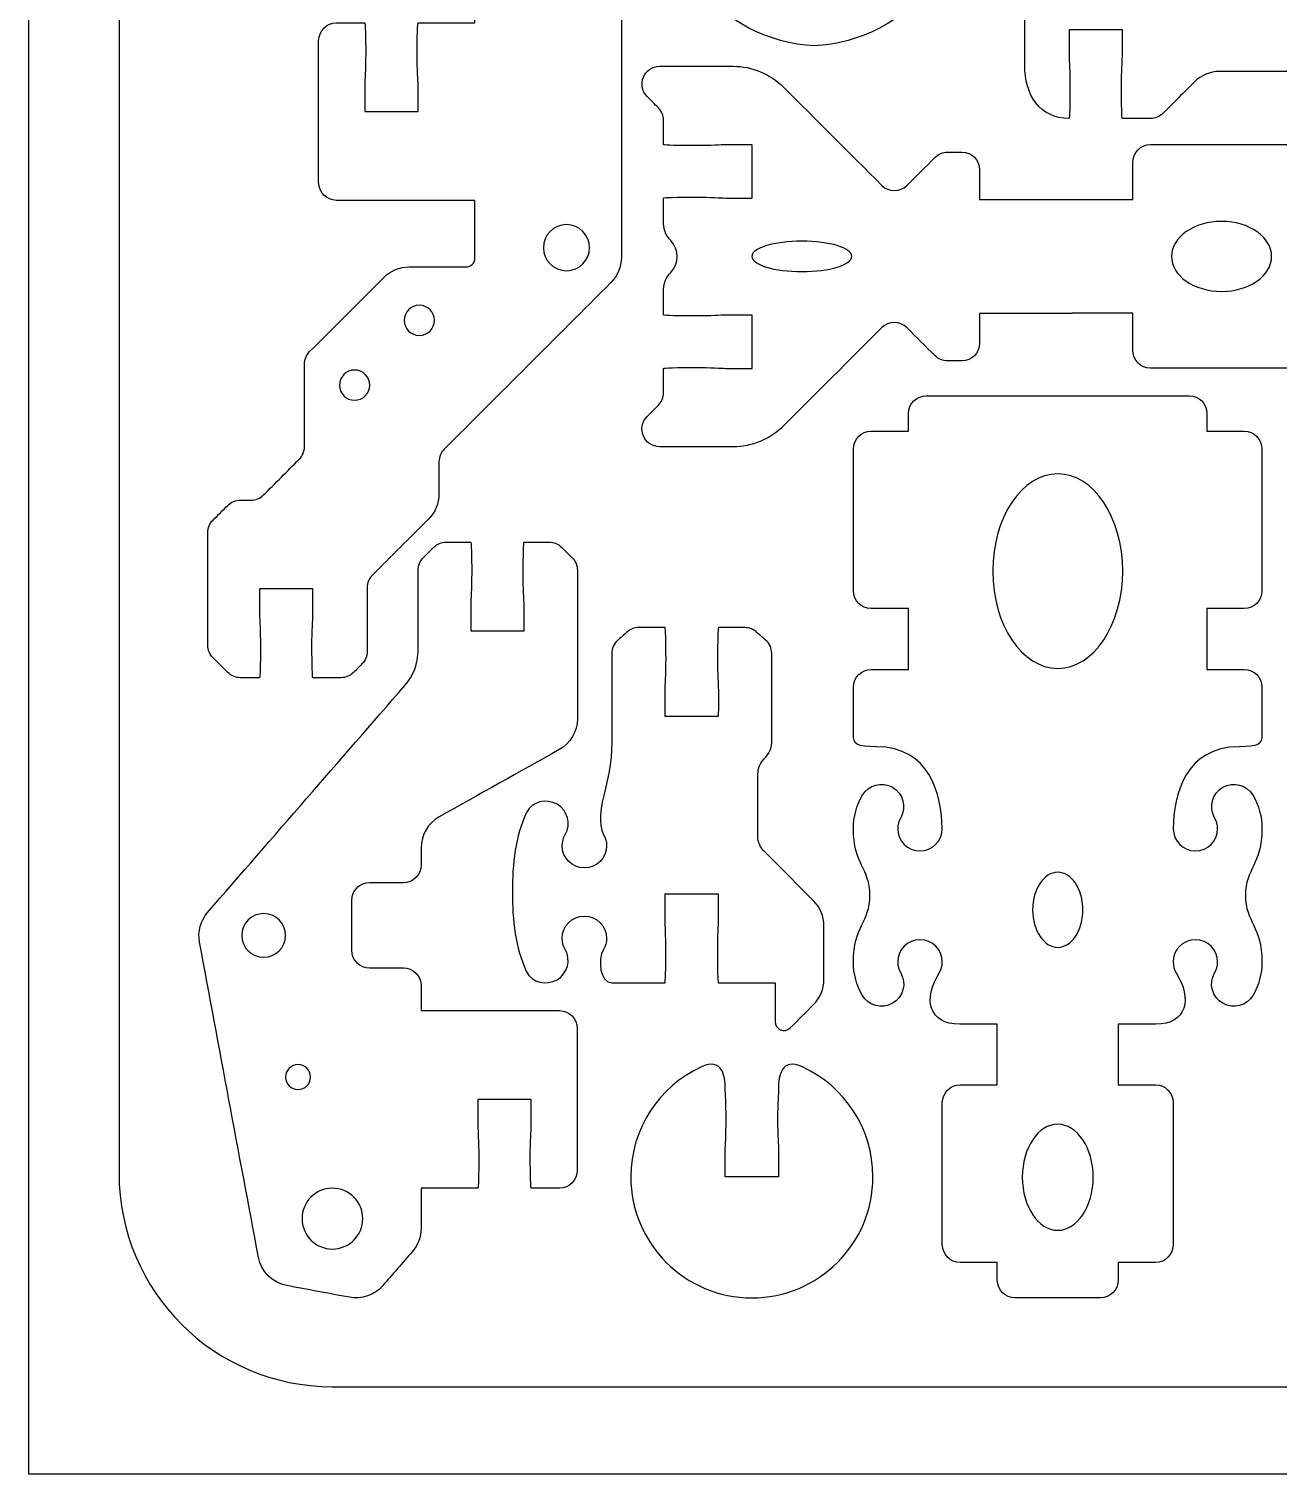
# Model space of a CAD drawing. Extents: x 0 to 410, y 0 to 455.
# Drawn here: x 0 to 70.4, y 0 to 81.4 of the extents above; entities that cross this region are included whole.
import ezdxf

# ---------------------------------------------------------------- set-up
doc = ezdxf.new("R2010")
doc.units = 0
doc.header["$MEASUREMENT"] = 0
doc.layers.add('DEFAULT', color=18, linetype='CONTINUOUS')

msp = doc.modelspace()

# ---------------------------------------------------------------- linework, layer by layer
at = {"layer": 'DEFAULT', "color": 18}
msp.add_lwpolyline([(410.025, 0.025), (0.025, 0.025), (0.025, 455.025), (410.025, 455.025)], close=True, dxfattribs=at)
at = {"layer": 'DEFAULT', "color": 1}
for points, knots in [([(135.1, 212.95), (135.1, 147.617), (135.1, 82.283), (135.1, 16.95), (135.1, 10.323), (129.728, 4.95), (123.1, 4.95), (87.767, 4.95), (52.433, 4.95), (17.1, 4.95), (10.472, 4.95), (5.1, 10.323), (5.1, 16.95), (5.1, 82.283), (5.1, 147.617), (5.1, 212.95), (5.1, 219.577), (10.472, 224.95), (17.1, 224.95), (52.433, 224.95), (87.767, 224.95), (123.1, 224.95), (129.728, 224.95), (135.1, 219.577), (135.1, 212.95)], [0, 0, 0, 0, 555.591, 555.591, 555.591, 556.591, 556.591, 556.591, 857.063, 857.063, 857.063, 858.063, 858.063, 858.063, 1413.654, 1413.654, 1413.654, 1414.654, 1414.654, 1414.654, 1715.126, 1715.126, 1715.126, 1716.126, 1716.126, 1716.126, 1716.126]), ([(55.319, 95.177), (55.023, 95.802), (54.204, 95.975), (53.604, 95.629), (53.008, 95.287), (52.8, 94.521), (53.146, 93.925), (53.252, 93.742), (53.315, 93.526), (53.315, 93.301), (53.315, 92.609), (52.754, 92.048), (52.066, 92.048), (51.375, 92.048), (50.814, 92.609), (50.814, 93.301), (50.814, 93.526), (50.874, 93.738), (50.983, 93.922), (51.329, 94.518), (51.084, 95.21), (50.535, 95.629), (50.321, 95.792), (50.034, 95.989), (49.84, 96.183), (49.466, 96.557), (49.255, 97.065), (49.255, 97.598), (49.256, 98.9), (49.257, 100.203), (49.258, 101.506), (49.258, 101.771), (49.152, 102.025), (48.962, 102.212), (48.687, 102.488), (48.412, 102.765), (48.136, 103.041), (47.946, 103.228), (47.692, 103.33), (47.427, 103.33), (45.314, 103.33), (43.201, 103.33), (41.088, 103.33), (40.823, 103.33), (40.569, 103.224), (40.382, 103.037), (40.106, 102.761), (39.83, 102.485), (39.553, 102.208), (39.363, 102.021), (39.26, 101.767), (39.26, 101.503), (39.26, 101.141), (39.26, 100.778), (39.26, 100.416), (39.26, 100.392), (40.044, 100.367), (41.01, 100.367), (41.977, 100.367), (42.474, 100.416), (42.76, 100.416), (43.26, 100.416), (43.76, 100.416), (44.259, 100.416), (44.259, 99.417), (44.259, 98.417), (44.259, 97.418), (43.76, 97.418), (43.26, 97.418), (42.76, 97.418), (42.474, 97.418), (41.977, 97.467), (41.01, 97.467), (40.09, 97.467), (39.335, 97.449), (39.264, 97.418), (39.264, 96.885), (39.052, 96.557), (38.678, 96.183), (38.488, 95.989), (38.194, 95.793), (37.98, 95.629), (37.434, 95.211), (37.179, 94.518), (37.525, 93.922), (37.634, 93.738), (37.694, 93.526), (37.694, 93.301), (37.694, 92.609), (37.133, 92.048), (36.442, 92.048), (35.754, 92.048), (35.193, 92.609), (35.193, 93.301), (35.193, 93.526), (35.256, 93.742), (35.362, 93.925), (35.704, 94.521), (35.5, 95.287), (34.9, 95.629), (34.304, 95.975), (33.482, 95.802), (33.189, 95.177), (32.554, 93.826), (32.385, 92.271), (32.385, 90.694), (32.385, 89.113), (32.554, 87.55), (33.189, 86.203), (33.482, 85.578), (34.304, 85.402), (34.9, 85.748), (35.5, 86.093), (35.704, 86.859), (35.359, 87.459), (35.249, 87.642), (35.189, 87.854), (35.189, 88.08), (35.189, 88.771), (35.75, 89.332), (36.442, 89.332), (37.13, 89.332), (37.691, 88.771), (37.691, 88.08), (37.691, 87.854), (37.609, 87.646), (37.521, 87.455), (36.847, 85.977), (37.006, 84.718), (37.701, 83.836), (39.197, 81.938), (41.684, 80.583), (44.252, 80.488), (46.824, 80.583), (49.311, 81.938), (50.807, 83.836), (51.502, 84.718), (51.657, 85.977), (50.987, 87.455), (50.899, 87.646), (50.817, 87.854), (50.817, 88.08), (50.817, 88.771), (51.378, 89.332), (52.066, 89.332), (52.758, 89.332), (53.319, 88.771), (53.319, 88.08), (53.319, 87.854), (53.259, 87.642), (53.149, 87.459), (52.804, 86.859), (53.008, 86.093), (53.608, 85.748), (54.204, 85.402), (55.026, 85.578), (55.319, 86.203), (55.954, 87.55), (56.123, 89.113), (56.123, 90.694), (56.123, 92.271), (55.954, 93.826), (55.319, 95.177)], [2, 2, 2, 2, 3, 3, 3, 4, 4, 4, 5, 5, 5, 6, 6, 6, 7, 7, 7, 8, 8, 8, 9, 9, 9, 10, 10, 10, 11, 11, 11, 22.080005, 22.080005, 22.080005, 23.080005, 23.080005, 23.080005, 26.396343, 26.396343, 26.396343, 27.396343, 27.396343, 27.396343, 45.366343, 45.366343, 45.366343, 46.366343, 46.366343, 46.366343, 49.689745, 49.689745, 49.689745, 50.689745, 50.689745, 50.689745, 53.769745, 53.769745, 53.769745, 54.769745, 54.769745, 54.769745, 55.769745, 55.769745, 55.769745, 60.019745, 60.019745, 60.019745, 68.519745, 68.519745, 68.519745, 72.769745, 72.769745, 72.769745, 73.769745, 73.769745, 73.769745, 74.769745, 74.769745, 74.769745, 75.769745, 75.769745, 75.769745, 76.769745, 76.769745, 76.769745, 77.769745, 77.769745, 77.769745, 78.769745, 78.769745, 78.769745, 79.769745, 79.769745, 79.769745, 80.769745, 80.769745, 80.769745, 81.769745, 81.769745, 81.769745, 82.769745, 82.769745, 82.769745, 83.769745, 83.769745, 83.769745, 84.769745, 84.769745, 84.769745, 85.769745, 85.769745, 85.769745, 86.769745, 86.769745, 86.769745, 87.769745, 87.769745, 87.769745, 88.769745, 88.769745, 88.769745, 89.769745, 89.769745, 89.769745, 90.769745, 90.769745, 90.769745, 91.769745, 91.769745, 91.769745, 92.769745, 92.769745, 92.769745, 93.769745, 93.769745, 93.769745, 94.769745, 94.769745, 94.769745, 95.769745, 95.769745, 95.769745, 96.769745, 96.769745, 96.769745, 97.769745, 97.769745, 97.769745, 98.769745, 98.769745, 98.769745, 99.769745, 99.769745, 99.769745, 100.769745, 100.769745, 100.769745, 101.769745, 101.769745, 101.769745, 102.769745, 102.769745, 102.769745, 103.769745, 103.769745, 103.769745, 103.769745]), ([(78.6, 79.887), (78.6, 80.387), (78.6, 80.887), (78.6, 81.387), (79.6, 81.387), (80.599, 81.387), (81.599, 81.387), (81.599, 80.887), (81.599, 80.387), (81.599, 79.887), (81.599, 79.602), (81.549, 79.104), (81.549, 78.138), (81.549, 77.171), (81.571, 76.388), (81.599, 76.388), (83.257, 76.388), (84.1, 77.732), (84.1, 79.39), (84.1, 80.89), (84.1, 82.391), (84.1, 83.891), (84.1, 85.271), (82.982, 86.389), (81.602, 86.389), (80.569, 86.389), (79.535, 86.389), (78.501, 86.389), (78.501, 87.529), (78.501, 88.668), (78.501, 89.807), (79.2, 89.807), (79.898, 89.807), (80.597, 89.807), (81.148, 89.807), (81.599, 90.258), (81.599, 90.809), (81.599, 93.474), (81.599, 96.139), (81.599, 98.803), (81.599, 99.357), (81.151, 99.805), (80.597, 99.805), (79.898, 99.806), (79.2, 99.808), (78.501, 99.809), (78.501, 100.14), (78.501, 100.472), (78.501, 100.804), (78.501, 101.357), (78.053, 101.805), (77.5, 101.805), (72.565, 101.805), (67.631, 101.805), (62.697, 101.805), (62.146, 101.805), (61.699, 101.358), (61.699, 100.807), (61.699, 100.474), (61.699, 100.142), (61.699, 99.809), (60.998, 99.808), (60.297, 99.806), (59.596, 99.805), (59.042, 99.805), (58.598, 99.357), (58.598, 98.803), (58.598, 96.137), (58.598, 93.472), (58.598, 90.806), (58.598, 90.254), (59.045, 89.807), (59.596, 89.807), (60.297, 89.807), (60.998, 89.807), (61.699, 89.807), (61.699, 88.668), (61.699, 87.529), (61.699, 86.389), (60.666, 86.389), (59.634, 86.389), (58.601, 86.389), (57.22, 86.389), (56.1, 85.269), (56.1, 83.888), (56.1, 82.389), (56.1, 80.889), (56.1, 79.39), (56.1, 77.732), (56.943, 76.388), (58.601, 76.388), (58.626, 76.388), (58.651, 77.171), (58.651, 78.138), (58.651, 79.104), (58.601, 79.602), (58.601, 79.887), (58.601, 80.387), (58.601, 80.887), (58.601, 81.387), (59.601, 81.387), (60.6, 81.387), (61.6, 81.387), (61.6, 80.887), (61.6, 80.387), (61.6, 79.887), (61.6, 79.602), (61.55, 79.104), (61.55, 78.138), (61.55, 77.171), (61.572, 76.388), (61.6, 76.388), (62.127, 76.388), (62.655, 76.388), (63.182, 76.388), (63.447, 76.388), (63.702, 76.493), (63.89, 76.681), (64.479, 77.271), (65.068, 77.861), (65.656, 78.451), (66.031, 78.826), (66.541, 79.037), (67.071, 79.037), (69.089, 79.037), (71.107, 79.037), (73.125, 79.037), (73.656, 79.037), (74.165, 78.826), (74.54, 78.451), (75.129, 77.861), (75.718, 77.271), (76.307, 76.681), (76.494, 76.493), (76.749, 76.388), (77.014, 76.388), (77.543, 76.388), (78.072, 76.388), (78.6, 76.388), (78.625, 76.388), (78.65, 77.171), (78.65, 78.138), (78.65, 79.104), (78.6, 79.602), (78.6, 79.887)], [1, 1, 1, 1, 5.25, 5.25, 5.25, 13.75, 13.75, 13.75, 18, 18, 18, 19, 19, 19, 20, 20, 20, 21, 21, 21, 33.76, 33.76, 33.76, 34.76, 34.76, 34.76, 43.55, 43.55, 43.55, 53.24, 53.24, 53.24, 59.18, 59.18, 59.18, 60.18, 60.18, 60.18, 82.84, 82.84, 82.84, 83.84, 83.84, 83.84, 89.780008, 89.780008, 89.780008, 92.600008, 92.600008, 92.600008, 93.600008, 93.600008, 93.600008, 135.560008, 135.560008, 135.560008, 136.560008, 136.560008, 136.560008, 139.390008, 139.390008, 139.390008, 145.350017, 145.350017, 145.350017, 146.350017, 146.350017, 146.350017, 169.020017, 169.020017, 169.020017, 170.020017, 170.020017, 170.020017, 175.980017, 175.980017, 175.980017, 185.670017, 185.670017, 185.670017, 194.450017, 194.450017, 194.450017, 195.450017, 195.450017, 195.450017, 208.200017, 208.200017, 208.200017, 209.200017, 209.200017, 209.200017, 210.200017, 210.200017, 210.200017, 211.200017, 211.200017, 211.200017, 215.450017, 215.450017, 215.450017, 223.950017, 223.950017, 223.950017, 228.200017, 228.200017, 228.200017, 229.200017, 229.200017, 229.200017, 230.200017, 230.200017, 230.200017, 234.685017, 234.685017, 234.685017, 235.685017, 235.685017, 235.685017, 242.773057, 242.773057, 242.773057, 243.773057, 243.773057, 243.773057, 260.932057, 260.932057, 260.932057, 261.932057, 261.932057, 261.932057, 269.020098, 269.020098, 269.020098, 270.020098, 270.020098, 270.020098, 274.515098, 274.515098, 274.515098, 275.515098, 275.515098, 275.515098, 276.515098, 276.515098, 276.515098, 276.515098]), ([(16.013, 48.391), (16.013, 48.106), (15.963, 47.605), (15.963, 46.638), (15.963, 45.671), (15.988, 44.888), (16.013, 44.888), (16.542, 44.888), (17.071, 44.888), (17.6, 44.888), (17.865, 44.888), (18.122, 44.998), (18.309, 45.181), (18.467, 45.341), (18.624, 45.501), (18.782, 45.661), (18.969, 45.844), (19.075, 46.102), (19.075, 46.366), (19.075, 47.563), (19.075, 48.761), (19.075, 49.958), (19.075, 50.222), (19.181, 50.473), (19.368, 50.663), (20.422, 51.717), (21.477, 52.77), (22.532, 53.824), (22.906, 54.198), (23.118, 54.706), (23.118, 55.239), (23.118, 55.844), (23.118, 56.45), (23.118, 57.056), (23.118, 57.32), (23.223, 57.571), (23.41, 57.761), (26.541, 60.89), (29.671, 64.019), (32.801, 67.148), (33.175, 67.522), (33.387, 68.03), (33.387, 68.567), (33.387, 73.444), (33.387, 78.322), (33.387, 83.2), (33.387, 83.736), (33.175, 84.244), (32.801, 84.622), (32.338, 85.084), (31.875, 85.546), (31.411, 86.008), (31.224, 86.191), (30.967, 86.297), (30.702, 86.297), (30.219, 86.297), (29.736, 86.297), (29.252, 86.297), (28.699, 86.297), (28.254, 85.853), (28.254, 85.302), (28.254, 84.936), (28.254, 84.569), (28.254, 84.202), (27.548, 84.202), (26.843, 84.202), (26.137, 84.202), (25.583, 84.202), (25.139, 83.75), (25.139, 83.2), (25.139, 82.727), (25.139, 82.254), (25.139, 81.782), (24.072, 81.782), (23.006, 81.782), (21.939, 81.782), (21.911, 81.782), (21.89, 80.999), (21.89, 80.032), (21.89, 79.062), (21.939, 78.564), (21.939, 78.282), (21.939, 77.782), (21.939, 77.283), (21.939, 76.783), (20.94, 76.783), (19.94, 76.783), (18.941, 76.783), (18.941, 77.283), (18.941, 77.782), (18.941, 78.282), (18.941, 78.564), (18.99, 79.062), (18.99, 80.032), (18.99, 80.999), (18.965, 81.782), (18.941, 81.782), (18.408, 81.781), (17.875, 81.779), (17.343, 81.778), (16.789, 81.778), (16.341, 81.33), (16.341, 80.773), (16.341, 78.109), (16.341, 75.446), (16.341, 72.782), (16.341, 72.228), (16.792, 71.777), (17.343, 71.777), (19.941, 71.777), (22.54, 71.777), (25.139, 71.777), (25.139, 70.694), (25.139, 69.611), (25.139, 68.528), (25.139, 68.249), (24.913, 68.027), (24.638, 68.027), (23.571, 68.027), (22.505, 68.027), (21.438, 68.027), (20.906, 68.027), (20.398, 67.819), (20.024, 67.445), (18.627, 66.048), (17.23, 64.651), (15.833, 63.254), (15.646, 63.063), (15.54, 62.813), (15.54, 62.548), (15.54, 60.997), (15.54, 59.446), (15.54, 57.895), (15.54, 57.631), (15.434, 57.373), (15.247, 57.19), (14.578, 56.52), (13.909, 55.851), (13.24, 55.182), (13.053, 54.992), (12.799, 54.886), (12.531, 54.886), (12.33, 54.886), (12.129, 54.886), (11.927, 54.886), (11.663, 54.886), (11.409, 54.78), (11.222, 54.593), (10.946, 54.319), (10.669, 54.045), (10.393, 53.771), (10.206, 53.581), (10.1, 53.33), (10.1, 53.059), (10.1, 50.945), (10.1, 48.832), (10.1, 46.719), (10.1, 46.455), (10.206, 46.197), (10.393, 46.014), (10.669, 45.736), (10.946, 45.459), (11.222, 45.181), (11.409, 44.998), (11.663, 44.888), (11.927, 44.888), (12.29, 44.888), (12.652, 44.888), (13.014, 44.888), (13.042, 44.888), (13.063, 45.671), (13.063, 46.638), (13.063, 47.605), (13.014, 48.106), (13.014, 48.391), (13.014, 48.891), (13.014, 49.391), (13.014, 49.891), (14.014, 49.891), (15.013, 49.891), (16.013, 49.891), (16.013, 49.391), (16.013, 48.891), (16.013, 48.391)], [4.25, 4.25, 4.25, 4.25, 5.25, 5.25, 5.25, 6.25, 6.25, 6.25, 10.75, 10.75, 10.75, 11.75, 11.75, 11.75, 13.659241, 13.659241, 13.659241, 14.659241, 14.659241, 14.659241, 24.839241, 24.839241, 24.839241, 25.839241, 25.839241, 25.839241, 38.517667, 38.517667, 38.517667, 39.517667, 39.517667, 39.517667, 44.667667, 44.667667, 44.667667, 45.667667, 45.667667, 45.667667, 83.306962, 83.306962, 83.306962, 84.306962, 84.306962, 84.306962, 125.786962, 125.786962, 125.786962, 126.786962, 126.786962, 126.786962, 132.351897, 132.351897, 132.351897, 133.351897, 133.351897, 133.351897, 137.461897, 137.461897, 137.461897, 138.461897, 138.461897, 138.461897, 141.581897, 141.581897, 141.581897, 147.581897, 147.581897, 147.581897, 148.581897, 148.581897, 148.581897, 152.601897, 152.601897, 152.601897, 161.671897, 161.671897, 161.671897, 162.671897, 162.671897, 162.671897, 163.671897, 163.671897, 163.671897, 167.921897, 167.921897, 167.921897, 176.421897, 176.421897, 176.421897, 180.671897, 180.671897, 180.671897, 181.671897, 181.671897, 181.671897, 182.671897, 182.671897, 182.671897, 187.201908, 187.201908, 187.201908, 188.201908, 188.201908, 188.201908, 210.851908, 210.851908, 210.851908, 211.851908, 211.851908, 211.851908, 233.951908, 233.951908, 233.951908, 243.161908, 243.161908, 243.161908, 244.161908, 244.161908, 244.161908, 253.231908, 253.231908, 253.231908, 254.231908, 254.231908, 254.231908, 271.032765, 271.032765, 271.032765, 272.032765, 272.032765, 272.032765, 285.222765, 285.222765, 285.222765, 286.222765, 286.222765, 286.222765, 294.26964, 294.26964, 294.26964, 295.26964, 295.26964, 295.26964, 296.97964, 296.97964, 296.97964, 297.97964, 297.97964, 297.97964, 301.28893, 301.28893, 301.28893, 302.28893, 302.28893, 302.28893, 320.25893, 320.25893, 320.25893, 321.25893, 321.25893, 321.25893, 324.58941, 324.58941, 324.58941, 325.58941, 325.58941, 325.58941, 328.66941, 328.66941, 328.66941, 329.66941, 329.66941, 329.66941, 330.66941, 330.66941, 330.66941, 334.91941, 334.91941, 334.91941, 343.41941, 343.41941, 343.41941, 347.66941, 347.66941, 347.66941, 347.66941]), ([(73.183, 71.813), (72.852, 71.814), (72.52, 71.816), (72.189, 71.817), (72.189, 72.518), (72.189, 73.218), (72.189, 73.919), (72.189, 74.471), (71.742, 74.918), (71.19, 74.918), (68.523, 74.918), (65.856, 74.918), (63.189, 74.918), (62.639, 74.918), (62.191, 74.47), (62.191, 73.919), (62.19, 73.218), (62.188, 72.518), (62.187, 71.817), (59.311, 71.817), (56.435, 71.817), (53.558, 71.817), (53.558, 72.376), (53.558, 72.935), (53.558, 73.494), (53.558, 74.047), (53.111, 74.494), (52.558, 74.494), (52.293, 74.494), (52.027, 74.494), (51.762, 74.494), (51.496, 74.494), (51.242, 74.389), (51.054, 74.201), (50.524, 73.673), (49.995, 73.145), (49.466, 72.618), (49.078, 72.229), (48.443, 72.229), (48.055, 72.618), (46.208, 74.465), (44.361, 76.312), (42.514, 78.159), (41.763, 78.909), (40.745, 79.331), (39.684, 79.331), (38.307, 79.331), (36.93, 79.331), (35.553, 79.331), (34.664, 79.331), (34.216, 78.255), (34.843, 77.623), (35.055, 77.412), (35.267, 77.2), (35.478, 76.988), (35.662, 76.801), (35.768, 76.551), (35.768, 76.286), (35.768, 75.827), (35.768, 75.367), (35.768, 74.907), (35.838, 74.882), (36.593, 74.861), (37.514, 74.861), (38.481, 74.861), (38.978, 74.911), (39.264, 74.911), (39.764, 74.909), (40.263, 74.908), (40.763, 74.907), (40.763, 73.907), (40.763, 72.908), (40.763, 71.908), (40.263, 71.908), (39.764, 71.908), (39.264, 71.908), (38.978, 71.908), (38.481, 71.958), (37.514, 71.958), (36.547, 71.961), (35.764, 71.94), (35.768, 71.908), (35.768, 71.422), (35.768, 70.935), (35.768, 70.448), (35.768, 70.095), (35.923, 69.764), (36.17, 69.51), (36.65, 69.009), (36.65, 68.215), (36.17, 67.714), (35.923, 67.46), (35.768, 67.128), (35.768, 66.776), (35.768, 66.287), (35.768, 65.799), (35.768, 65.311), (35.838, 65.287), (36.593, 65.266), (37.514, 65.266), (38.481, 65.262), (38.978, 65.311), (39.264, 65.311), (39.764, 65.311), (40.263, 65.311), (40.763, 65.311), (40.763, 64.312), (40.763, 63.312), (40.763, 62.313), (40.263, 62.313), (39.764, 62.313), (39.264, 62.313), (38.978, 62.313), (38.481, 62.362), (37.514, 62.362), (36.547, 62.362), (35.764, 62.341), (35.764, 62.313), (35.764, 61.854), (35.764, 61.396), (35.764, 60.937), (35.764, 60.672), (35.658, 60.422), (35.475, 60.235), (35.264, 60.025), (35.054, 59.814), (34.843, 59.604), (34.216, 58.972), (34.66, 57.896), (35.553, 57.896), (36.93, 57.896), (38.307, 57.896), (39.684, 57.896), (40.742, 57.896), (41.758, 58.316), (42.509, 59.067), (44.357, 60.914), (46.204, 62.76), (48.051, 64.606), (48.44, 64.994), (49.075, 64.994), (49.463, 64.606), (49.992, 64.077), (50.522, 63.549), (51.052, 63.02), (51.239, 62.834), (51.492, 62.729), (51.756, 62.729), (52.023, 62.729), (52.291, 62.729), (52.558, 62.729), (53.111, 62.729), (53.558, 63.177), (53.558, 63.729), (53.558, 64.288), (53.558, 64.848), (53.558, 65.407), (55.295, 65.407), (57.032, 65.407), (58.769, 65.407), (58.769, 65.413), (58.769, 65.418), (58.769, 65.424), (59.908, 65.424), (61.048, 65.424), (62.187, 65.424), (62.187, 64.726), (62.187, 64.027), (62.187, 63.329), (62.187, 62.775), (62.635, 62.327), (63.186, 62.327), (65.851, 62.326), (68.517, 62.325), (71.183, 62.323), (71.737, 62.323), (72.185, 62.771), (72.185, 63.325), (72.186, 64.024), (72.187, 64.722), (72.189, 65.421), (72.52, 65.421), (72.852, 65.421), (73.183, 65.421), (73.734, 65.421), (74.185, 65.872), (74.185, 66.423), (74.185, 67.887), (74.185, 69.351), (74.185, 70.815), (74.185, 71.365), (73.737, 71.813), (73.183, 71.813)], [0, 0, 0, 0, 2.820018, 2.820018, 2.820018, 8.780018, 8.780018, 8.780018, 9.780018, 9.780018, 9.780018, 32.460018, 32.460018, 32.460018, 33.460018, 33.460018, 33.460018, 39.420026, 39.420026, 39.420026, 63.880026, 63.880026, 63.880026, 68.635026, 68.635026, 68.635026, 69.635026, 69.635026, 69.635026, 71.893026, 71.893026, 71.893026, 72.893026, 72.893026, 72.893026, 79.24992, 79.24992, 79.24992, 80.24992, 80.24992, 80.24992, 102.462972, 102.462972, 102.462972, 103.462972, 103.462972, 103.462972, 115.172972, 115.172972, 115.172972, 116.172972, 116.172972, 116.172972, 118.718557, 118.718557, 118.718557, 119.718557, 119.718557, 119.718557, 123.628557, 123.628557, 123.628557, 124.628557, 124.628557, 124.628557, 125.628557, 125.628557, 125.628557, 129.878569, 129.878569, 129.878569, 138.378569, 138.378569, 138.378569, 142.628569, 142.628569, 142.628569, 143.628569, 143.628569, 143.628569, 144.642711, 144.642711, 144.642711, 148.782711, 148.782711, 148.782711, 149.782711, 149.782711, 149.782711, 150.782711, 150.782711, 150.782711, 151.782711, 151.782711, 151.782711, 155.932711, 155.932711, 155.932711, 156.932711, 156.932711, 156.932711, 157.932711, 157.932711, 157.932711, 162.182711, 162.182711, 162.182711, 170.682711, 170.682711, 170.682711, 174.932711, 174.932711, 174.932711, 175.932711, 175.932711, 175.932711, 176.932711, 176.932711, 176.932711, 180.832711, 180.832711, 180.832711, 181.832711, 181.832711, 181.832711, 184.364153, 184.364153, 184.364153, 185.364153, 185.364153, 185.364153, 197.074153, 197.074153, 197.074153, 198.074153, 198.074153, 198.074153, 220.284378, 220.284378, 220.284378, 221.284378, 221.284378, 221.284378, 227.648343, 227.648343, 227.648343, 228.648343, 228.648343, 228.648343, 230.923343, 230.923343, 230.923343, 231.923343, 231.923343, 231.923343, 236.678343, 236.678343, 236.678343, 251.448343, 251.448343, 251.448343, 251.498343, 251.498343, 251.498343, 261.188343, 261.188343, 261.188343, 267.128343, 267.128343, 267.128343, 268.128343, 268.128343, 268.128343, 290.798345, 290.798345, 290.798345, 291.798345, 291.798345, 291.798345, 297.738354, 297.738354, 297.738354, 300.558354, 300.558354, 300.558354, 301.558354, 301.558354, 301.558354, 314.008354, 314.008354, 314.008354, 315.008354, 315.008354, 315.008354, 315.008354]), ([(28.995, 69.11), (28.995, 69.83), (29.577, 70.412), (30.297, 70.412), (31.013, 70.412), (31.595, 69.83), (31.595, 69.11), (31.595, 68.394), (31.013, 67.815), (30.297, 67.815), (29.577, 67.815), (28.995, 68.394), (28.995, 69.11)], [1, 1, 1, 1, 2, 2, 2, 3, 3, 3, 4, 4, 4, 5, 5, 5, 5]), ([(67.19, 66.649), (65.634, 66.649), (64.371, 67.53), (64.371, 68.621), (64.371, 69.711), (65.634, 70.593), (67.19, 70.593), (68.742, 70.593), (70.005, 69.711), (70.005, 68.621), (70.005, 67.53), (68.742, 66.649), (67.19, 66.649)], [1, 1, 1, 1, 2, 2, 2, 3, 3, 3, 4, 4, 4, 5, 5, 5, 5]), ([(43.554, 67.763), (41.998, 67.763), (40.738, 68.148), (40.738, 68.621), (40.738, 69.093), (41.998, 69.478), (43.554, 69.478), (45.109, 69.478), (46.369, 69.093), (46.369, 68.621), (46.369, 68.148), (45.109, 67.763), (43.554, 67.763)], [1, 1, 1, 1, 2, 2, 2, 3, 3, 3, 4, 4, 4, 5, 5, 5, 5]), ([(21.16, 65.018), (21.16, 65.487), (21.541, 65.868), (22.01, 65.868), (22.483, 65.868), (22.864, 65.487), (22.864, 65.018), (22.864, 64.545), (22.483, 64.164), (22.01, 64.164), (21.541, 64.164), (21.16, 64.545), (21.16, 65.018)], [1, 1, 1, 1, 2, 2, 2, 3, 3, 3, 4, 4, 4, 5, 5, 5, 5]), ([(17.512, 61.37), (17.512, 61.839), (17.893, 62.22), (18.362, 62.22), (18.835, 62.22), (19.216, 61.839), (19.216, 61.37), (19.216, 60.897), (18.835, 60.516), (18.362, 60.516), (17.893, 60.516), (17.512, 60.897), (17.512, 61.37)], [1, 1, 1, 1, 2, 2, 2, 3, 3, 3, 4, 4, 4, 5, 5, 5, 5]), ([(61.361, 10.952), (61.361, 11.283), (61.361, 11.615), (61.361, 11.947), (62.062, 11.948), (62.763, 11.949), (63.464, 11.95), (64.017, 11.95), (64.462, 12.398), (64.462, 12.952), (64.462, 15.618), (64.462, 18.284), (64.462, 20.95), (64.462, 21.5), (64.014, 21.948), (63.464, 21.948), (62.763, 21.948), (62.062, 21.948), (61.361, 21.948), (61.361, 23.087), (61.361, 24.227), (61.361, 25.366), (62.061, 25.366), (62.76, 25.366), (63.46, 25.366), (65.249, 25.366), (65.552, 26.823), (64.631, 28.256), (64.518, 28.435), (64.462, 28.651), (64.462, 28.88), (64.462, 29.568), (65.023, 30.129), (65.714, 30.129), (66.402, 30.129), (66.963, 29.568), (66.963, 28.88), (66.963, 28.651), (66.903, 28.439), (66.794, 28.256), (66.448, 27.659), (66.656, 26.89), (67.252, 26.545), (67.852, 26.202), (68.614, 26.407), (68.96, 27.003), (69.281, 27.554), (69.464, 28.196), (69.464, 28.88), (69.464, 30.863), (68.533, 31.11), (68.533, 32.63), (68.533, 34.147), (69.464, 34.394), (69.464, 36.377), (69.464, 37.061), (69.281, 37.703), (68.963, 38.253), (68.618, 38.853), (67.852, 39.058), (67.256, 38.712), (66.656, 38.366), (66.452, 37.601), (66.797, 37.001), (66.907, 36.817), (66.967, 36.606), (66.967, 36.377), (66.967, 35.689), (66.406, 35.128), (65.714, 35.128), (65.026, 35.128), (64.466, 35.689), (64.466, 36.377), (64.466, 38.313), (65.182, 40.998), (68.173, 40.998), (69.284, 40.998), (69.464, 41.114), (69.464, 41.703), (69.464, 42.589), (69.464, 43.474), (69.464, 44.36), (69.464, 44.91), (69.016, 45.358), (68.466, 45.358), (67.765, 45.358), (67.064, 45.358), (66.363, 45.358), (66.363, 46.498), (66.363, 47.637), (66.363, 48.777), (67.062, 48.777), (67.76, 48.777), (68.459, 48.777), (69.009, 48.777), (69.461, 49.228), (69.461, 49.779), (69.461, 52.443), (69.461, 55.108), (69.461, 57.772), (69.461, 58.326), (69.013, 58.774), (68.459, 58.774), (67.76, 58.776), (67.062, 58.777), (66.363, 58.778), (66.363, 59.11), (66.363, 59.441), (66.363, 59.773), (66.363, 60.327), (65.915, 60.775), (65.362, 60.775), (60.427, 60.775), (55.493, 60.775), (50.559, 60.775), (50.009, 60.775), (49.561, 60.327), (49.561, 59.773), (49.561, 59.441), (49.561, 59.11), (49.561, 58.778), (48.86, 58.777), (48.159, 58.776), (47.458, 58.774), (46.904, 58.774), (46.46, 58.326), (46.46, 57.772), (46.46, 55.107), (46.46, 52.441), (46.46, 49.775), (46.46, 49.225), (46.908, 48.777), (47.458, 48.777), (48.159, 48.777), (48.86, 48.777), (49.561, 48.777), (49.561, 47.637), (49.561, 46.498), (49.561, 45.358), (48.862, 45.358), (48.164, 45.358), (47.465, 45.358), (46.911, 45.358), (46.463, 44.914), (46.463, 44.36), (46.46, 44.36), (46.456, 44.36), (46.453, 44.36), (46.453, 43.474), (46.453, 42.589), (46.453, 41.703), (46.453, 41.114), (46.636, 40.998), (47.747, 40.998), (50.739, 40.998), (51.452, 38.313), (51.452, 36.377), (51.452, 35.689), (50.891, 35.128), (50.203, 35.128), (49.511, 35.128), (48.95, 35.689), (48.95, 36.377), (48.95, 36.606), (49.01, 36.817), (49.12, 37.001), (49.465, 37.601), (49.261, 38.366), (48.661, 38.712), (48.065, 39.058), (47.299, 38.853), (46.954, 38.253), (46.636, 37.703), (46.453, 37.061), (46.453, 36.377), (46.453, 34.394), (47.384, 34.147), (47.384, 32.63), (47.384, 31.11), (46.453, 30.863), (46.453, 28.88), (46.453, 28.196), (46.636, 27.554), (46.957, 27.003), (47.303, 26.407), (48.065, 26.202), (48.665, 26.545), (49.261, 26.89), (49.469, 27.659), (49.123, 28.256), (49.014, 28.439), (48.954, 28.651), (48.954, 28.88), (48.954, 29.568), (49.515, 30.129), (50.203, 30.129), (50.894, 30.129), (51.455, 29.568), (51.455, 28.88), (51.455, 28.651), (51.402, 28.435), (51.286, 28.256), (50.369, 26.823), (50.672, 25.366), (52.457, 25.366), (53.158, 25.366), (53.859, 25.366), (54.56, 25.366), (54.56, 24.227), (54.56, 23.087), (54.56, 21.948), (53.861, 21.948), (53.163, 21.948), (52.464, 21.948), (51.91, 21.948), (51.462, 21.5), (51.462, 20.95), (51.462, 18.284), (51.462, 15.618), (51.462, 12.952), (51.462, 12.398), (51.91, 11.95), (52.464, 11.95), (53.163, 11.949), (53.861, 11.948), (54.56, 11.947), (54.56, 11.615), (54.56, 11.283), (54.56, 10.952), (54.56, 10.398), (55.008, 9.95), (55.561, 9.95), (57.162, 9.95), (58.762, 9.95), (60.363, 9.95), (60.913, 9.95), (61.361, 10.398), (61.361, 10.952)], [1, 1, 1, 1, 3.82, 3.82, 3.82, 9.780008, 9.780008, 9.780008, 10.780008, 10.780008, 10.780008, 33.450008, 33.450008, 33.450008, 34.450008, 34.450008, 34.450008, 40.410008, 40.410008, 40.410008, 50.100008, 50.100008, 50.100008, 56.050008, 56.050008, 56.050008, 57.050008, 57.050008, 57.050008, 58.050008, 58.050008, 58.050008, 59.050008, 59.050008, 59.050008, 60.050008, 60.050008, 60.050008, 61.050008, 61.050008, 61.050008, 62.050008, 62.050008, 62.050008, 63.050008, 63.050008, 63.050008, 64.050008, 64.050008, 64.050008, 65.050008, 65.050008, 65.050008, 66.050008, 66.050008, 66.050008, 67.050008, 67.050008, 67.050008, 68.050008, 68.050008, 68.050008, 69.050008, 69.050008, 69.050008, 70.050008, 70.050008, 70.050008, 71.050008, 71.050008, 71.050008, 72.050008, 72.050008, 72.050008, 73.050008, 73.050008, 73.050008, 74.050008, 74.050008, 74.050008, 81.580008, 81.580008, 81.580008, 82.580008, 82.580008, 82.580008, 88.540008, 88.540008, 88.540008, 98.230008, 98.230008, 98.230008, 104.170008, 104.170008, 104.170008, 105.170008, 105.170008, 105.170008, 127.830008, 127.830008, 127.830008, 128.830008, 128.830008, 128.830008, 134.770017, 134.770017, 134.770017, 137.590017, 137.590017, 137.590017, 138.590017, 138.590017, 138.590017, 180.550017, 180.550017, 180.550017, 181.550017, 181.550017, 181.550017, 184.370017, 184.370017, 184.370017, 190.330025, 190.330025, 190.330025, 191.330025, 191.330025, 191.330025, 214.000025, 214.000025, 214.000025, 215.000025, 215.000025, 215.000025, 220.960025, 220.960025, 220.960025, 230.650025, 230.650025, 230.650025, 236.590025, 236.590025, 236.590025, 237.590025, 237.590025, 237.590025, 237.620025, 237.620025, 237.620025, 245.150025, 245.150025, 245.150025, 246.150025, 246.150025, 246.150025, 247.150025, 247.150025, 247.150025, 248.150025, 248.150025, 248.150025, 249.150025, 249.150025, 249.150025, 250.150025, 250.150025, 250.150025, 251.150025, 251.150025, 251.150025, 252.150025, 252.150025, 252.150025, 253.150025, 253.150025, 253.150025, 254.150025, 254.150025, 254.150025, 255.150025, 255.150025, 255.150025, 256.150025, 256.150025, 256.150025, 257.150025, 257.150025, 257.150025, 258.150025, 258.150025, 258.150025, 259.150025, 259.150025, 259.150025, 260.150025, 260.150025, 260.150025, 261.150025, 261.150025, 261.150025, 262.150025, 262.150025, 262.150025, 263.150025, 263.150025, 263.150025, 269.110025, 269.110025, 269.110025, 278.800025, 278.800025, 278.800025, 284.740025, 284.740025, 284.740025, 285.740025, 285.740025, 285.740025, 308.410025, 308.410025, 308.410025, 309.410025, 309.410025, 309.410025, 315.350034, 315.350034, 315.350034, 318.170034, 318.170034, 318.170034, 319.170034, 319.170034, 319.170034, 332.780034, 332.780034, 332.780034, 333.780034, 333.780034, 333.780034, 333.780034]), ([(54.302, 50.893), (54.302, 53.917), (55.939, 56.368), (57.96, 56.368), (59.982, 56.368), (61.622, 53.917), (61.622, 50.893), (61.622, 47.866), (59.982, 45.415), (57.96, 45.415), (55.939, 45.415), (54.302, 47.866), (54.302, 50.893)], [1, 1, 1, 1, 2, 2, 2, 3, 3, 3, 4, 4, 4, 5, 5, 5, 5]), ([(24.91, 49.031), (24.91, 49.317), (24.959, 49.814), (24.959, 50.781), (24.959, 51.748), (24.938, 52.531), (24.91, 52.531), (24.451, 52.531), (23.993, 52.531), (23.535, 52.531), (23.269, 52.531), (23.013, 52.426), (22.825, 52.238), (22.627, 52.042), (22.43, 51.845), (22.232, 51.649), (22.045, 51.462), (21.939, 51.208), (21.939, 50.94), (21.939, 49.433), (21.939, 47.926), (21.939, 46.419), (21.939, 45.696), (21.678, 44.997), (21.203, 44.451), (17.499, 40.189), (13.794, 35.928), (10.089, 31.666), (9.691, 31.204), (9.522, 30.586), (9.634, 29.987), (10.739, 24.073), (11.843, 18.159), (12.947, 12.246), (13.095, 11.434), (13.73, 10.803), (14.542, 10.647), (15.717, 10.426), (16.893, 10.205), (18.069, 9.984), (18.768, 9.854), (19.484, 10.101), (19.95, 10.64), (20.506, 11.28), (21.062, 11.92), (21.618, 12.56), (21.932, 12.923), (22.109, 13.389), (22.109, 13.872), (22.109, 14.624), (22.109, 15.377), (22.109, 16.13), (23.175, 16.13), (24.242, 16.13), (25.308, 16.13), (25.337, 16.13), (25.358, 16.913), (25.358, 17.879), (25.358, 18.846), (25.308, 19.343), (25.308, 19.629), (25.308, 20.129), (25.308, 20.629), (25.308, 21.128), (26.308, 21.128), (27.307, 21.128), (28.307, 21.128), (28.307, 20.629), (28.307, 20.129), (28.307, 19.629), (28.307, 19.343), (28.258, 18.846), (28.258, 17.879), (28.258, 16.913), (28.282, 16.13), (28.307, 16.13), (28.84, 16.131), (29.372, 16.132), (29.905, 16.133), (30.459, 16.133), (30.907, 16.581), (30.907, 17.135), (30.907, 19.8), (30.907, 22.464), (30.907, 25.129), (30.907, 25.68), (30.456, 26.131), (29.905, 26.131), (27.306, 26.131), (24.707, 26.131), (22.109, 26.131), (22.109, 26.601), (22.109, 27.072), (22.109, 27.542), (22.109, 28.093), (21.662, 28.54), (21.11, 28.54), (20.473, 28.54), (19.836, 28.54), (19.198, 28.54), (18.644, 28.54), (18.196, 28.988), (18.196, 29.539), (18.196, 30.471), (18.196, 31.404), (18.196, 32.336), (18.196, 32.887), (18.644, 33.335), (19.198, 33.335), (19.836, 33.335), (20.473, 33.335), (21.11, 33.335), (21.664, 33.335), (22.112, 33.783), (22.112, 34.333), (22.112, 34.658), (22.112, 34.982), (22.112, 35.307), (22.112, 36.03), (22.504, 36.697), (23.135, 37.049), (25.386, 38.311), (27.637, 39.573), (29.887, 40.835), (30.519, 41.187), (30.91, 41.854), (30.91, 42.577), (30.91, 45.365), (30.91, 48.152), (30.91, 50.94), (30.91, 51.208), (30.805, 51.462), (30.614, 51.649), (30.417, 51.845), (30.221, 52.042), (30.024, 52.239), (29.837, 52.426), (29.584, 52.531), (29.319, 52.531), (28.849, 52.531), (28.379, 52.531), (27.908, 52.531), (27.884, 52.531), (27.859, 51.748), (27.859, 50.781), (27.859, 49.814), (27.908, 49.317), (27.908, 49.031), (27.908, 48.532), (27.908, 48.032), (27.908, 47.532), (26.909, 47.532), (25.909, 47.532), (24.91, 47.532), (24.91, 48.032), (24.91, 48.532), (24.91, 49.031)], [4.25, 4.25, 4.25, 4.25, 5.25, 5.25, 5.25, 6.25, 6.25, 6.25, 10.148, 10.148, 10.148, 11.148, 11.148, 11.148, 13.517523, 13.517523, 13.517523, 14.517523, 14.517523, 14.517523, 27.332523, 27.332523, 27.332523, 28.332523, 28.332523, 28.332523, 76.351682, 76.351682, 76.351682, 77.351682, 77.351682, 77.351682, 128.510808, 128.510808, 128.510808, 129.510808, 129.510808, 129.510808, 139.685994, 139.685994, 139.685994, 140.685994, 140.685994, 140.685994, 147.894773, 147.894773, 147.894773, 148.894773, 148.894773, 148.894773, 155.294773, 155.294773, 155.294773, 164.364773, 164.364773, 164.364773, 165.364773, 165.364773, 165.364773, 166.364773, 166.364773, 166.364773, 170.614773, 170.614773, 170.614773, 179.114773, 179.114773, 179.114773, 183.364773, 183.364773, 183.364773, 184.364773, 184.364773, 184.364773, 185.364773, 185.364773, 185.364773, 189.894784, 189.894784, 189.894784, 190.894784, 190.894784, 190.894784, 213.554784, 213.554784, 213.554784, 214.554784, 214.554784, 214.554784, 236.654784, 236.654784, 236.654784, 240.654784, 240.654784, 240.654784, 241.654784, 241.654784, 241.654784, 247.074784, 247.074784, 247.074784, 248.074784, 248.074784, 248.074784, 256.004784, 256.004784, 256.004784, 257.004784, 257.004784, 257.004784, 262.424784, 262.424784, 262.424784, 263.424784, 263.424784, 263.424784, 266.184784, 266.184784, 266.184784, 267.184784, 267.184784, 267.184784, 289.127266, 289.127266, 289.127266, 290.127266, 290.127266, 290.127266, 313.831266, 313.831266, 313.831266, 314.831266, 314.831266, 314.831266, 317.196538, 317.196538, 317.196538, 318.196538, 318.196538, 318.196538, 322.196538, 322.196538, 322.196538, 323.196538, 323.196538, 323.196538, 324.196538, 324.196538, 324.196538, 328.446538, 328.446538, 328.446538, 336.946538, 336.946538, 336.946538, 341.196538, 341.196538, 341.196538, 341.196538]), ([(42.048, 25.514), (42.048, 26.245), (42.048, 26.977), (42.048, 27.708), (40.98, 27.708), (39.912, 27.708), (38.844, 27.708), (38.816, 27.736), (38.795, 28.512), (38.795, 29.458), (38.795, 30.424), (38.844, 30.922), (38.848, 31.208), (38.847, 31.707), (38.846, 32.207), (38.844, 32.707), (37.845, 32.707), (36.845, 32.707), (35.846, 32.707), (35.847, 32.207), (35.848, 31.707), (35.849, 31.208), (35.849, 30.925), (35.899, 30.424), (35.895, 29.461), (35.895, 28.509), (35.87, 27.733), (35.846, 27.708), (34.846, 27.708), (33.847, 27.708), (32.847, 27.708), (32.184, 27.708), (32.04, 28.981), (32.385, 29.578), (32.491, 29.761), (32.554, 29.976), (32.554, 30.202), (32.554, 30.894), (31.993, 31.454), (31.306, 31.454), (30.614, 31.454), (30.053, 30.894), (30.053, 30.202), (30.053, 29.976), (30.114, 29.765), (30.223, 29.581), (30.572, 28.987), (30.363, 28.22), (29.764, 27.874), (29.167, 27.529), (28.347, 27.7), (28.053, 28.325), (27.418, 29.675), (27.249, 31.236), (27.249, 32.816), (27.249, 34.393), (27.416, 35.953), (28.053, 37.3), (28.349, 37.925), (29.168, 38.102), (29.767, 37.755), (30.364, 37.41), (30.572, 36.647), (30.226, 36.048), (30.12, 35.864), (30.057, 35.649), (30.057, 35.423), (30.057, 34.732), (30.618, 34.171), (31.306, 34.171), (31.997, 34.171), (32.558, 34.732), (32.558, 35.423), (32.558, 35.649), (32.476, 35.85), (32.389, 36.044), (31.784, 37.386), (32.851, 38.859), (32.851, 41.233), (32.851, 42.49), (32.843, 45.004), (32.851, 46.261), (32.852, 46.557), (32.981, 46.839), (33.211, 47.026), (33.376, 47.16), (33.539, 47.301), (33.694, 47.453), (33.87, 47.622), (34.117, 47.71), (34.371, 47.714), (34.865, 47.713), (35.359, 47.712), (35.853, 47.71), (35.881, 47.682), (35.902, 46.91), (35.902, 45.961), (35.902, 44.998), (35.849, 44.497), (35.853, 44.207), (35.852, 43.708), (35.85, 43.208), (35.849, 42.708), (36.849, 42.708), (37.848, 42.708), (38.848, 42.708), (38.849, 43.208), (38.85, 43.708), (38.851, 44.207), (38.848, 44.493), (38.802, 44.998), (38.802, 45.964), (38.802, 46.913), (38.827, 47.686), (38.851, 47.71), (39.348, 47.71), (39.844, 47.71), (40.34, 47.71), (40.594, 47.71), (40.841, 47.615), (41.025, 47.439), (41.173, 47.294), (41.331, 47.157), (41.49, 47.026), (41.723, 46.839), (41.857, 46.557), (41.854, 46.261), (41.854, 44.581), (41.854, 42.902), (41.854, 41.223), (41.854, 40.874), (41.684, 40.563), (41.437, 40.32), (41.208, 40.094), (41.077, 39.787), (41.077, 39.459), (41.076, 38.294), (41.075, 37.128), (41.074, 35.963), (41.074, 35.624), (41.219, 35.3), (41.462, 35.07), (41.474, 35.059), (41.486, 35.047), (41.501, 35.039), (42.405, 34.133), (43.309, 33.228), (44.214, 32.322), (44.588, 31.948), (44.799, 31.437), (44.799, 30.908), (44.798, 29.899), (44.797, 28.89), (44.796, 27.881), (44.796, 27.352), (44.584, 26.844), (44.21, 26.47), (43.773, 26.032), (43.335, 25.595), (42.898, 25.157), (42.584, 24.843), (42.048, 25.066), (42.048, 25.514)], [1, 1, 1, 1, 7.22, 7.22, 7.22, 16.3, 16.3, 16.3, 17.3, 17.3, 17.3, 18.3, 18.3, 18.3, 22.550012, 22.550012, 22.550012, 31.050012, 31.050012, 31.050012, 35.300024, 35.300024, 35.300024, 36.300024, 36.300024, 36.300024, 37.300024, 37.300024, 37.300024, 45.800024, 45.800024, 45.800024, 46.800024, 46.800024, 46.800024, 47.800024, 47.800024, 47.800024, 48.800024, 48.800024, 48.800024, 49.800024, 49.800024, 49.800024, 50.800024, 50.800024, 50.800024, 51.800024, 51.800024, 51.800024, 52.800024, 52.800024, 52.800024, 53.800024, 53.800024, 53.800024, 54.800024, 54.800024, 54.800024, 55.800024, 55.800024, 55.800024, 56.800024, 56.800024, 56.800024, 57.800024, 57.800024, 57.800024, 58.800024, 58.800024, 58.800024, 59.800024, 59.800024, 59.800024, 60.800024, 60.800024, 60.800024, 61.800024, 61.800024, 61.800024, 62.800024, 62.800024, 62.800024, 63.800024, 63.800024, 63.800024, 64.800024, 64.800024, 64.800024, 65.800024, 65.800024, 65.800024, 70.000035, 70.000035, 70.000035, 71.000035, 71.000035, 71.000035, 72.000035, 72.000035, 72.000035, 76.250047, 76.250047, 76.250047, 84.750047, 84.750047, 84.750047, 89.000059, 89.000059, 89.000059, 90.000059, 90.000059, 90.000059, 91.000059, 91.000059, 91.000059, 95.220059, 95.220059, 95.220059, 96.220059, 96.220059, 96.220059, 97.220059, 97.220059, 97.220059, 98.220059, 98.220059, 98.220059, 112.500059, 112.500059, 112.500059, 113.500059, 113.500059, 113.500059, 114.500059, 114.500059, 114.500059, 124.410064, 124.410064, 124.410064, 125.410064, 125.410064, 125.410064, 125.565628, 125.565628, 125.565628, 136.448003, 136.448003, 136.448003, 137.448003, 137.448003, 137.448003, 146.028009, 146.028009, 146.028009, 147.028009, 147.028009, 147.028009, 152.288883, 152.288883, 152.288883, 153.288883, 153.288883, 153.288883, 153.288883]), ([(56.549, 31.812), (56.549, 32.979), (57.181, 33.928), (57.964, 33.928), (58.743, 33.928), (59.375, 32.979), (59.375, 31.812), (59.375, 30.644), (58.743, 29.698), (57.964, 29.698), (57.181, 29.698), (56.549, 30.644), (56.549, 31.812)], [1, 1, 1, 1, 2, 2, 2, 3, 3, 3, 4, 4, 4, 5, 5, 5, 5]), ([(14.478, 30.368), (14.478, 29.687), (13.924, 29.137), (13.247, 29.137), (12.566, 29.137), (12.016, 29.687), (12.016, 30.368), (12.016, 31.049), (12.566, 31.599), (13.247, 31.599), (13.924, 31.599), (14.478, 31.049), (14.478, 30.368)], [1, 1, 1, 1, 2, 2, 2, 3, 3, 3, 4, 4, 4, 5, 5, 5, 5]), ([(15.886, 22.391), (15.886, 22.003), (15.572, 21.686), (15.18, 21.686), (14.792, 21.686), (14.478, 22.003), (14.478, 22.391), (14.478, 22.779), (14.792, 23.097), (15.18, 23.097), (15.572, 23.097), (15.886, 22.779), (15.886, 22.391)], [1, 1, 1, 1, 2, 2, 2, 3, 3, 3, 4, 4, 4, 5, 5, 5, 5]), ([(33.921, 16.766), (33.921, 19.503), (35.53, 21.86), (37.854, 22.946), (39.1, 23.528), (39.237, 22.421), (39.237, 21.768), (39.237, 21.415), (39.287, 20.985), (39.287, 20.018), (39.287, 19.052), (39.237, 18.554), (39.237, 18.268), (39.237, 17.767), (39.237, 17.267), (39.237, 16.766), (40.237, 16.766), (41.236, 16.766), (42.236, 16.766), (42.236, 17.267), (42.236, 17.767), (42.236, 18.268), (42.236, 18.554), (42.187, 19.052), (42.187, 20.018), (42.187, 20.985), (42.236, 21.415), (42.236, 21.768), (42.236, 22.421), (42.374, 23.528), (43.619, 22.946), (45.944, 21.863), (47.556, 19.503), (47.556, 16.766), (47.556, 13.001), (44.504, 9.95), (40.737, 9.95), (36.972, 9.95), (33.921, 13.001), (33.921, 16.766)], [1, 1, 1, 1, 2, 2, 2, 3, 3, 3, 4, 4, 4, 5, 5, 5, 9.26, 9.26, 9.26, 17.76, 17.76, 17.76, 22.02, 22.02, 22.02, 23.02, 23.02, 23.02, 24.02, 24.02, 24.02, 25.02, 25.02, 25.02, 26.02, 26.02, 26.02, 27.02, 27.02, 27.02, 28.02, 28.02, 28.02, 28.02]), ([(55.967, 16.748), (55.967, 18.395), (56.86, 19.732), (57.964, 19.732), (59.064, 19.732), (59.961, 18.395), (59.961, 16.748), (59.961, 15.097), (59.064, 13.76), (57.964, 13.76), (56.86, 13.76), (55.967, 15.097), (55.967, 16.748)], [1, 1, 1, 1, 2, 2, 2, 3, 3, 3, 4, 4, 4, 5, 5, 5, 5]), ([(18.828, 14.419), (18.828, 13.473), (18.062, 12.704), (17.117, 12.704), (16.171, 12.704), (15.406, 13.473), (15.406, 14.419), (15.406, 15.364), (16.171, 16.13), (17.117, 16.13), (18.062, 16.13), (18.828, 15.364), (18.828, 14.419)], [1, 1, 1, 1, 2, 2, 2, 3, 3, 3, 4, 4, 4, 5, 5, 5, 5])]:
    msp.add_open_spline(points, degree=3, knots=knots, dxfattribs=at)

doc.saveas('drawing.dxf')
